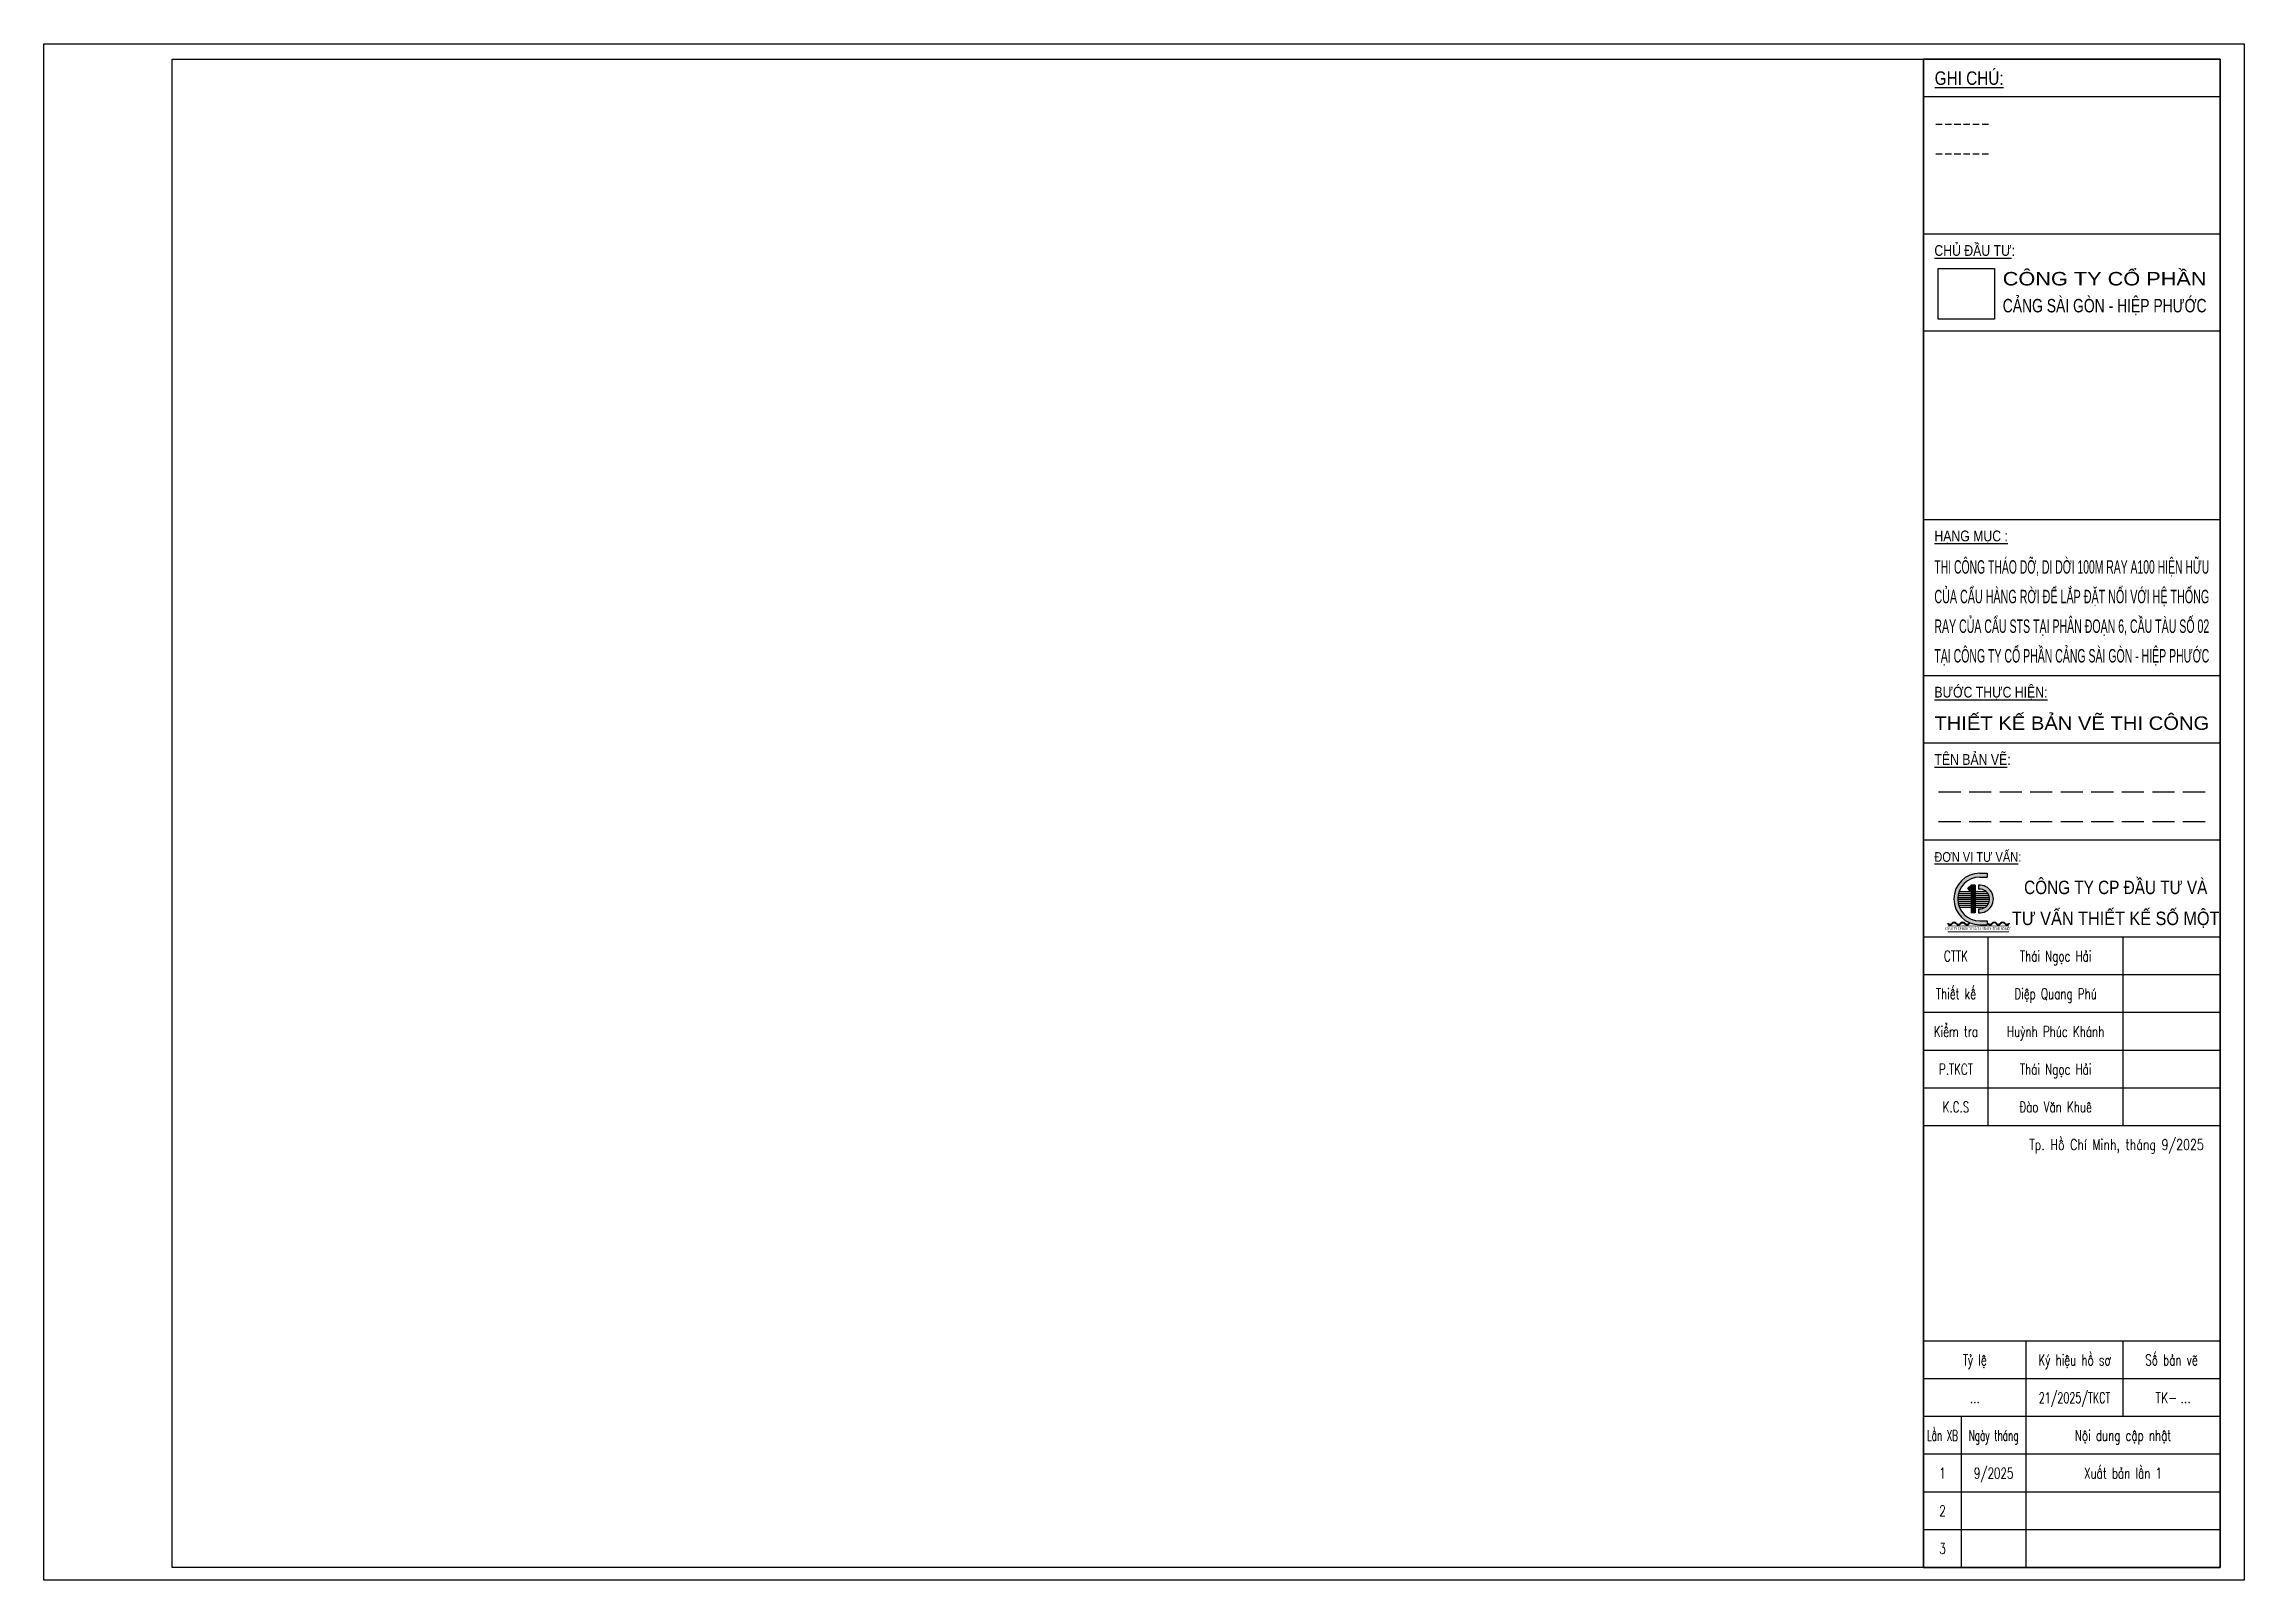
# Model space of a CAD drawing. Header units: millimetres. Extents: x -24 to 384, y -2 to 283.
import ezdxf
from ezdxf.enums import TextEntityAlignment as Align

# ---------------------------------------------------------------- set-up
doc = ezdxf.new("R2010")
doc.units = ezdxf.units.MM
doc.header["$MEASUREMENT"] = 0
doc.layers.add('khongin', color=7, linetype='Continuous', plot=False)
for name, color, linetype in [('Khung', 1, 'Continuous'), ('PDF6_Images', 7, 'Continuous'), ('TEXT', 4, 'Continuous')]:
    doc.layers.add(name, color=color, linetype=linetype)
doc.styles.add('logo', font='VHCENTB.TTF')
doc.styles.add('Thuong', font='vnsimple.shx', dxfattribs={"width": 0.75})
doc.styles.add('Thuong KT', font='vnsimple.shx', dxfattribs={"width": 0.75})
doc.styles.add('Tieu de', font='VHAVAN.TTF')
picture_1 = doc.add_image_def('image1.png', size_in_pixel=(689, 620))

# ---------------------------------------------------------------- blocks, each defined once
blk = doc.blocks.new('Logo')
h = blk.add_hatch(color=5)
h.paths.add_polyline_path([(2.4, 101.7), (16, 101.7), (16, 108.9), (2.4, 108.9, 1), (2.4, 13.1), (16.4, 13.2), (16.4, 20.4), (2.4, 20.3, -1)])
h.paths.add_polyline_path([(0.1, 42.8), (0.1, 35.6, 1.088045), (0.1, 86.5), (0.1, 79.3, -1.124961)])
at = {"ltscale": 600}
blk.add_hatch(color=1, dxfattribs=at).paths.add_polyline_path([(-13.3, 77.2), (-13.3, 35.6), (-6.1, 35.6), (-6.1, 86.5), (-13.3, 86.5), (-20, 81.1), (-15.5, 75.5)])
at = {"color": 1, "ltscale": 600}
for p, q in [((-13.3, 86.5), (-20, 81.1)), ((-6.1, 86.5), (-13.3, 86.5)), ((-6.1, 86.5), (-6.1, 35.6)), ((-15.5, 75.5), (-20, 81.1)), ((-13.3, 77.2), (-15.5, 75.5)), ((-13.3, 77.2), (-13.3, 35.6)), ((-6.1, 35.6), (-13.3, 35.6))]:
    blk.add_line(p, q, dxfattribs=at)
at = {"color": 5, "ltscale": 600}
for p, q in [((0.1, 86.5), (0.1, 79.3)), ((2.4, 108.9), (16, 108.9)), ((2.4, 101.7), (16, 101.7)), ((16, 108.9), (16, 101.7)), ((0.1, 42.8), (0.1, 35.6)), ((-57, 16.2), (-56.9, 14.6)), ((-17.4, 16.2), (-17.3, 14.6)), ((2.4, 20.3), (16.4, 20.4)), ((2.4, 13.1), (16.4, 13.2)), ((16.4, 20.4), (16.4, 13.2)), ((17.3, 16.2), (17.3, 14.7)), ((56.9, 16.2), (56.9, 14.6))]:
    blk.add_line(p, q, dxfattribs=at)
at = {"color": 42, "ltscale": 600}
for points in [[(-38.3, 60.4), (-13.3, 60.4)], [(-38.2, 64), (-13.3, 64)], [(-38.1, 56.8), (-13.3, 56.8)], [(-37.8, 67.6), (-13.3, 67.6)], [(-37.5, 53.2), (-13.3, 53.2)], [(-37, 71.2), (-13.3, 71.2)], [(-36.6, 49.6), (-13.3, 49.6)], [(-35.9, 74.8), (-13.3, 74.8)], [(-35.4, 46), (-13.3, 46)], [(-6.1, 74.8), (14.4, 74.8)], [(-6.1, 71.2), (17.5, 71.2)], [(-6.1, 67.6), (19.4, 67.6)], [(-6.1, 64), (20.3, 64)], [(-6.1, 60.4), (20.6, 60.4)], [(-6.1, 56.8), (20.1, 56.8)], [(-6.1, 53.2), (18.8, 53.2)], [(-6.1, 49.6), (16.5, 49.6)], [(-6.1, 46), (12.7, 46)]]:
    blk.add_lwpolyline(points, dxfattribs=at)
at = {"color": 1, "ltscale": 600}
for points, const_width in [([(56.9, 10.8), (-56.9, 10.8)], 1.44), ([(56.9, 0), (-56.9, 0)], 1.44), ([(56.9, 1.8), (-56.9, 1.8)], 0.09)]:
    blk.add_lwpolyline(points, dxfattribs=dict(at, const_width=const_width))
at = {"color": 5, "ltscale": 600}
blk.add_lwpolyline([(-41.1, 14.6, 0.454545), (-49, 14.6)], format="xyb", dxfattribs=at)
for centre, radius, start, end in [((2.4, 61), 47.9, 90, 270), ((2.4, 61), 40.7, 90, 270), ((2.2, 61), 25.6, 265.1912, 94.8493), ((2.2, 61), 18.4, 263.2893, 96.7512), ((-53, 19.6), 5.26, 221.1121, 318.8879), ((-53, 18.1), 5.26, 220.9858, 318.8879), ((-45.1, 12.7), 5.26, 41.1121, 138.8879), ((-37.2, 19.6), 5.26, 221.1121, 318.8879), ((-37.1, 18.1), 5.26, 221.1121, 318.8879), ((-29.2, 12.7), 5.26, 41.1121, 138.8879), ((-29.2, 11.1), 5.26, 41.1121, 138.8879), ((-21.3, 19.6), 5.26, 221.1121, 318.8879), ((-21.3, 18.1), 5.26, 221.1121, 318.8879), ((21.3, 19.7), 5.26, 221.1121, 318.8879), ((21.3, 18.1), 5.26, 220.9858, 318.8879), ((29.2, 12.8), 5.26, 41.1121, 138.8879), ((29.2, 11.2), 5.26, 41.1121, 138.8879), ((37.1, 19.7), 5.26, 221.1121, 318.8879), ((37.1, 18.1), 5.26, 221.1121, 318.8879), ((45, 12.8), 5.26, 41.1121, 138.8879), ((45.1, 11.2), 5.26, 41.1121, 138.8879), ((52.9, 19.7), 5.26, 221.1121, 318.8879), ((53, 18.1), 5.26, 221.1121, 318.8879)]:
    blk.add_arc(centre, radius, start, end, dxfattribs=at)
at = {"color": 5, "style": 'logo', "width": 0.65}
blk.add_text('C¤NG TY CP §ÇU T¦ Vµ T¦ VÊN THIÕT KÕ Sè MéT ', height=4.5, dxfattribs=at).set_placement((0, 5.9), align=Align.MIDDLE_CENTER)

msp = doc.modelspace()

# ---------------------------------------------------------------- linework, layer by layer
at = {"layer": 'khongin'}
msp.add_lwpolyline([(-23.76, 282.84), (384.45, 282.84), (384.45, -2.34), (-23.76, -2.34)], close=True, dxfattribs=at)
at = {"layer": 'Khung'}
msp.add_line((325, 0), (325, 280), dxfattribs=at)
msp.add_lwpolyline([(0, 280), (380, 280), (380, 0), (0, 0)], close=True, dxfattribs=at)
msp.add_lwpolyline([(325, 280), (325, 0), (380, 0), (380, 280), (325, 280)], dxfattribs=at)
msp.add_lwpolyline([(325, 280), (325, 0), (380, 0), (380, 280), (325, 280)], dxfattribs=at)
msp.add_lwpolyline([(325, 280), (325, 0), (380, 0), (380, 280), (325, 280)], dxfattribs=at)
at = {"layer": 'TEXT'}
for p, q in [((380, 273), (325, 273)), ((380, 247.5), (325, 247.5)), ((380, 229.5), (325, 229.5)), ((380, 194.5), (325, 194.5)), ((380, 165.5), (325, 165.5)), ((380, 153), (325, 153)), ((380, 135), (325, 135)), ((380, 117), (325, 117)), ((380, 117), (325, 117)), ((337, 82), (337, 117)), ((362, 82), (362, 117)), ((380, 110), (325, 110)), ((380, 103), (325, 103)), ((380, 96), (325, 96)), ((380, 89), (325, 89)), ((380, 82), (325, 82)), ((380, 42), (325, 42)), ((344, 0), (344, 42)), ((362, 28), (362, 42)), ((380, 35), (325, 35)), ((380, 28), (325, 28)), ((332, 28), (332, 0)), ((380, 21), (325, 21)), ((380, 14), (325, 14)), ((380, 7), (325, 7))]:
    msp.add_line(p, q, dxfattribs=at)

# ---------------------------------------------------------------- block references
at = {"xscale": 0.09999999999854488, "yscale": 0.09999999999854488, "zscale": 0.09999999999854488}
msp.add_blockref('Logo', (335.18, 118), dxfattribs=at)

# ---------------------------------------------------------------- texts
at = {"layer": 'khongin', "style": 'Thuong KT'}
for s, height, width, p in [('------', 2.2, 0.7, (327, 267)), ('------', 2.2, 0.7, (327, 261.5)), ('...', 2, 0.75, (372.65, 30.5))]:
    msp.add_text(s, height=height, dxfattribs=dict(at, width=width)).set_placement(p)
at = {"layer": 'khongin', "style": 'Tieu de', "width": 5.043333}
for p, p2 in [((327, 143), (378, 143)), ((327, 137.5), (378, 137.5))]:
    msp.add_text('---------', height=2.5, dxfattribs=at).set_placement(p, p2, align=Align.FIT)
at = {"layer": 'khongin', "style": 'Thuong', "width": 0.7}
msp.add_text('...', height=2, dxfattribs=at).set_placement((334.5, 30.5), align=Align.CENTER)
at = {"layer": 'TEXT', "style": 'Tieu de'}
for s, width, p in [('%%ughi chó:', 0.85, (333.45, 276.5)), ('c«ng ty cp ®Çu t\xad vµ', 0.85, (360.65, 126.25)), ('t\xad vÊn thiÕt kÕ sè mét', 0.9, (360.65, 120.5))]:
    msp.add_text(s, height=2.5, dxfattribs=dict(at, width=width)).set_placement(p, align=Align.MIDDLE_CENTER)
at = {"layer": 'TEXT'}
for s, height, style, width, p in [('%%uchñ ®Çu t\xad%%u:', 2, 'Tieu de', 0.85, (327, 243.5)), ('%%UH¹NG MôC :', 2, 'Tieu de', 0.85, (327, 190.5)), ('%%uB¦íC THùC HIÖN:', 2, 'Tieu de', 0.85, (327, 161.5)), ('%%Utªn b¶n vÏ%%u:', 2, 'Tieu de', 0.85, (327, 149)), ('%%U®¬n vÞ t\xad vÊn%%u:', 1.8, 'Tieu de', 0.85, (327, 131)), ('TK-', 2, 'Thuong KT', 0.75, (368.02, 30.5))]:
    msp.add_text(s, height=height, dxfattribs=dict(at, style=style, width=width)).set_placement(p)
at = {"layer": 'TEXT', "style": 'Tieu de'}
for s, width, p, p2 in [('C¤NG TY Cæ PHÇN', 1.166638, (339.68, 238.01), (377.5, 238.01)), ('C¶NG SµI GßN - HIÖP PH¦íC', 0.77204, (339.68, 233.01), (377.5, 233.01)), ('THI C¤NG TH¸O Dì, DI DêI 100M RAY A100 HIÖN H÷U', 0.581496, (327, 184.5), (378, 184.5)), ('CñA CÈU HµNG RêI §Ó L¾P §ÆT NèI VíI HÖ THèNG', 0.592388, (327, 179), (378, 179)), ('RAY CñA CÈU STS T¹I PH¢N §O¹N 6, CÇU TµU Sè 02', 0.592297, (327, 173.5), (378, 173.5)), ('T¹I C¤NG TY Cæ PHÇN C¶NG SµI GßN - HIÖP PH¦íC', 0.579596, (327, 168), (378, 168)), ('THIÕT KÕ B¶N VÏ THI C¤NG', 1.183845, (327, 155.5), (378, 155.5))]:
    msp.add_text(s, height=2.5, dxfattribs=dict(at, width=width)).set_placement(p, p2, align=Align.FIT)
at = {"layer": 'TEXT', "style": 'Thuong KT'}
for s, width, p in [('CTTK', 0.7, (331, 112.5)), ('Th¸i Ngäc H¶i', 0.7, (349.5, 112.5)), ('ThiÕt kÕ', 0.7, (331, 105.5)), ('DiÖp Quang Phó', 0.7, (349.5, 105.5)), ('KiÓm tra', 0.7, (331, 98.5)), ('Huúnh Phóc Kh¸nh', 0.7, (349.5, 98.5)), ('P.TKCT', 0.7, (331, 91.5)), ('Th¸i Ngäc H¶i', 0.7, (349.5, 91.5)), ('K.C.S', 0.7, (331, 84.5)), ('§µo V¨n Khuª', 0.7, (349.5, 84.5)), ('Tû lÖ', 0.7, (334.5, 37.5)), ('Ký hiÖu hå s¬', 0.7, (353, 37.5)), ('Sè b¶n vÏ', 0.7, (371, 37.5)), ('21/2025/TKCT', 0.65, (353, 30.5)), ('LÇn XB', 0.6, (328.5, 23.5)), ('Ngµy th¸ng', 0.6, (338, 23.5)), ('Néi dung cËp nhËt', 0.7, (362, 23.5)), ('1', 0.7, (328.5, 16.5)), ('9/2025', 0.7, (338, 16.5)), ('XuÊt b¶n lÇn 1', 0.7, (362, 16.5)), ('2', 0.7, (328.5, 9.5)), ('3', 0.7, (328.5, 2.5))]:
    msp.add_text(s, height=2, dxfattribs=dict(at, width=width)).set_placement(p, align=Align.CENTER)
at = {"layer": 'TEXT', "style": 'Thuong KT', "width": 0.75}
msp.add_text('Tp. Hå ChÝ Minh, th¸ng 9/2025', height=2, dxfattribs=at).set_placement((377, 77.5), align=Align.RIGHT)

# ---------------------------------------------------------------- pictures from other files: only their frames are drawn
at = {"layer": 'PDF6_Images', "color": 4}
image = msp.add_image(picture_1, insert=(327.72, 231.76), size_in_units=(10.45, 9.4), dxfattribs=at)
image.dxf.flags = 15

doc.saveas('drawing.dxf')
